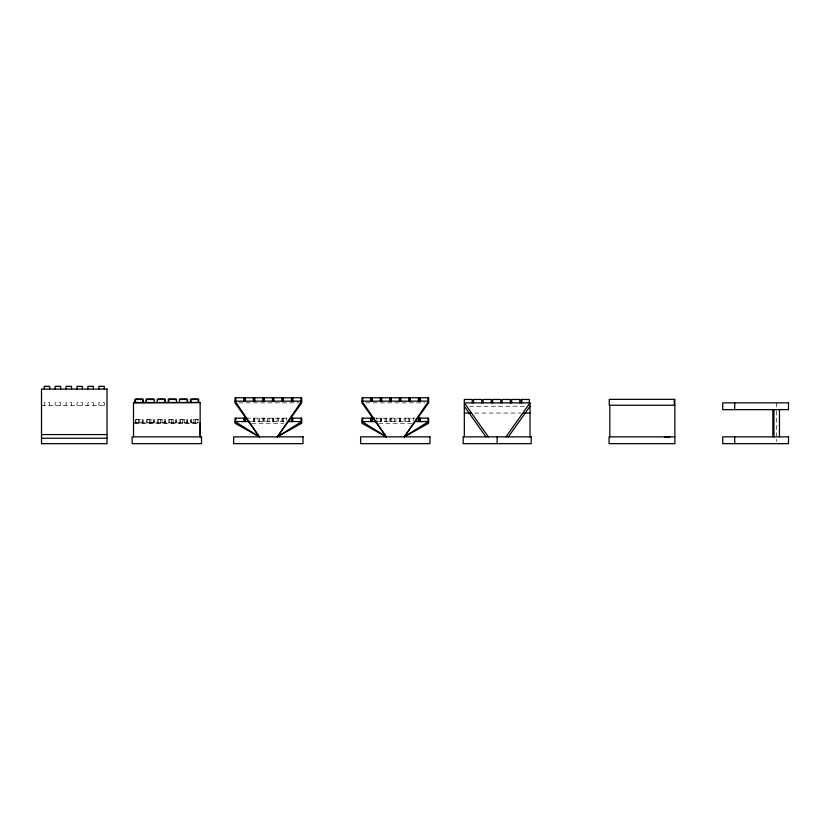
<?xml version="1.0" encoding="UTF-8"?>
<svg xmlns="http://www.w3.org/2000/svg" width="830" height="830" viewBox="0 0 830 830"><rect width="100%" height="100%" fill="white"/><g stroke="black" fill="none" stroke-linecap="round" stroke-linejoin="round"><path stroke-width="0.62" stroke-dasharray="4.15 3.11" d="M238.874 402.861L299.122 402.861M365.802 402.861L424.773 402.861M41.5 405.445L107.018 405.445M469.479 406.254L524.871 406.254M474.625 413.06L521.001 413.06M246.396 418.164L286.817 418.164M375.565 418.164L415.01 418.164M198.712 419.524L190.547 419.524L190.547 422.916M251.065 421.557L285.655 421.557M376.924 421.557L410.248 421.557L410.248 418.164M133.526 422.916L200.186 422.916M134.813 423.259L197.623 423.259M251.698 423.259L283.746 423.259M378.625 423.259L411.95 423.259M776.507 402.861L776.507 407.395M776.507 410.902L776.507 435.802M776.507 439.246L776.507 441.456M413.651 418.164L413.651 420.426M409.574 418.164L409.574 421.557M408.889 418.164L408.889 421.557M405.486 418.164L405.486 421.557M404.127 418.164L404.127 421.557M400.724 418.164L400.724 421.557M400.05 418.164L400.05 421.557M399.365 418.164L399.365 421.557M395.962 418.164L395.962 421.557M394.603 418.164L394.603 421.557M391.21 418.164L391.21 421.557M390.525 418.164L390.525 421.557M389.841 418.164L389.841 421.557M386.448 418.164L386.448 421.557M385.089 418.164L385.089 421.557M381.686 418.164L381.686 421.557M381.001 418.164L381.001 421.557M380.327 418.164L380.327 421.557M376.924 418.164L376.924 420.426M286.724 418.164L286.724 420.426M283.32 418.164L283.32 421.557M282.646 418.164L282.646 421.557M281.961 418.164L281.961 421.557M278.558 418.164L278.558 421.557M277.199 418.164L277.199 421.557M273.796 418.164L273.796 421.557M273.122 418.164L273.122 421.557M272.437 418.164L272.437 421.557M269.045 418.164L269.045 421.557M267.675 418.164L267.675 421.557M264.282 418.164L264.282 421.557M263.598 418.164L263.598 421.557M262.923 418.164L262.923 421.557M259.52 418.164L259.52 421.557M258.161 418.164L258.161 421.557M254.758 418.164L254.758 421.557M254.073 418.164L254.073 421.557M253.399 418.164L253.399 421.557M187.601 422.916L187.601 419.524L179.436 419.524L179.436 422.916M176.489 422.916L176.489 419.524L168.334 419.524L168.334 422.916M165.378 422.916L165.378 419.524L157.223 419.524L157.223 422.916M154.276 422.916L154.276 419.524L146.111 419.524L146.111 422.916M143.165 422.916L143.165 419.524L135 419.524L135 422.916M104.29 405.445L104.29 402.716L98.832 402.716L98.832 405.445M93.375 405.445L93.375 402.716L87.907 402.716L87.907 405.445M82.45 405.445L82.45 402.716L76.993 402.716L76.993 405.445M71.536 405.445L71.536 402.716L66.068 402.716L66.068 405.445M60.611 405.445L60.611 402.716L55.154 402.716L55.154 405.445M49.686 405.445L49.686 402.716L44.229 402.716L44.229 405.445M135.383 420.831L136.701 422.916A1.743 1.743 0 0 1 136.701 419.524L135.383 420.831M142.822 421.225L141.463 422.916A1.743 1.743 0 0 0 141.463 419.524L142.822 421.225M146.495 420.831L147.813 422.916A1.743 1.743 0 0 1 147.813 419.524L146.495 420.831M153.934 421.225L152.575 422.916A1.743 1.743 0 0 0 152.575 419.524L153.934 421.225M157.607 420.831L158.924 422.916A1.743 1.743 0 0 1 158.924 419.524L157.607 420.831M165.046 421.225L163.686 422.916A1.743 1.743 0 0 0 163.686 419.524L165.046 421.225M168.718 420.831L170.026 422.916A1.743 1.743 0 0 1 170.026 419.524L168.718 420.831M176.147 421.225L174.788 422.916A1.743 1.743 0 0 0 174.788 419.524L176.147 421.225M179.82 420.831L181.137 422.916A1.743 1.743 0 0 1 181.137 419.524L179.82 420.831M187.258 421.225L185.899 422.916A1.743 1.743 0 0 0 185.899 419.524L187.258 421.225M190.931 420.831L192.249 422.916A1.743 1.743 0 0 1 192.249 419.524L190.931 420.831M198.194 421.982L197.011 422.916A1.743 1.743 0 0 0 198.194 421.982M197.384 419.648L197.011 419.524A1.743 1.743 0 0 1 198.194 420.468L197.384 419.648M195.309 422.916L195.309 419.524A1.743 1.743 0 0 1 195.309 422.916M193.95 422.916L193.95 419.524A1.743 1.743 0 0 0 193.95 422.916M184.198 422.916L184.198 419.524A1.743 1.743 0 0 1 184.198 422.916M182.839 422.916L182.839 419.524A1.743 1.743 0 0 0 182.839 422.916M173.086 422.916L173.086 419.524A1.743 1.743 0 0 1 173.086 422.916M171.727 422.916L171.727 419.524A1.743 1.743 0 0 0 171.727 422.916M161.985 422.916L161.985 419.524A1.743 1.743 0 0 1 161.985 422.916M160.626 422.916L160.626 419.524A1.743 1.743 0 0 0 160.626 422.916M150.873 422.916L150.873 419.524A1.743 1.743 0 0 1 150.873 422.916M149.514 422.916L149.514 419.524A1.743 1.743 0 0 0 149.514 422.916M139.762 422.916L139.762 419.524A1.743 1.743 0 0 1 139.762 422.916M138.403 422.916L138.403 419.524A1.743 1.743 0 0 0 138.403 422.916"/><path stroke-width="1.25" d="M200.186 423.259L200.186 436.86M133.526 436.86L133.495 402.519L200.144 402.519L133.495 402.861M505.978 436.86L530.017 402.861L464.323 402.861L488.372 436.86M508.375 436.86L530.017 406.254M669.851 436.86L664.436 436.86M674.852 405.248L609.251 405.248L609.251 399.365L674.852 399.365L674.852 443.666L609.075 443.666L609.075 436.86L674.852 436.86M464.323 413.06L470.766 413.06M523.585 413.06L530.017 413.06M374.496 418.164L361.963 418.164L361.963 423.259L386.313 436.86L361.963 401.16L428.612 401.16L404.262 436.86L428.612 423.259L428.612 418.164L418.413 418.164L418.413 421.557M249.903 421.557L235.035 421.557L259.385 436.86L235.035 401.16L301.684 401.16L277.334 436.86L301.684 423.259L301.684 418.164L291.486 418.164L291.486 421.557M287.989 421.557L301.684 421.557L277.334 436.86L301.684 402.861L301.684 397.757L235.035 397.757L235.035 402.861L259.385 436.86L235.035 423.259L235.035 418.164L245.234 418.164L245.234 421.557M376.83 421.557L361.963 421.557L386.313 436.86L361.963 402.861L361.963 397.757L428.612 397.757L428.612 402.861L404.262 436.86L428.612 421.557L414.917 421.557M41.5 434.567L107.018 434.567M41.5 438.209L107.018 438.209M464.323 406.254L485.965 436.86M779.474 409.657L779.474 436.86M773.944 409.657L773.944 436.86M772.844 409.657L772.844 436.86M734.716 402.861L734.716 409.657M734.716 436.86L734.716 443.666M674.302 399.365L674.302 405.248M609.811 405.248L609.811 436.86M530.017 402.861L530.017 436.86M529.343 402.861L529.343 399.458L521.178 399.458L521.178 402.861M521.863 399.458L521.863 402.861M519.819 402.861L519.819 399.458L511.654 399.458L511.654 402.861M510.294 402.861L510.294 399.458L502.14 399.458L502.14 402.861M500.77 402.861L500.77 399.458L492.615 399.458L492.615 402.861M497.17 436.86L497.17 443.666M491.256 402.861L491.256 399.458L483.091 399.458L483.091 402.861M481.732 402.861L481.732 399.458L473.567 399.458L473.567 402.861M472.208 402.861L472.208 399.458L464.323 399.458L464.323 436.86M427.938 397.757L427.938 401.16M427.938 418.164L427.938 421.557M420.457 397.757L420.457 401.16M420.457 418.164L420.457 421.557M419.773 397.757L419.773 401.16M419.773 418.164L419.773 421.557M419.088 397.757L419.088 401.16M419.088 418.164L419.088 421.557M418.413 397.757L418.413 401.16M410.248 397.757L410.248 401.16M409.574 397.757L409.574 401.16M408.889 397.757L408.889 401.16M400.724 397.757L400.724 401.16M400.05 397.757L400.05 401.16M399.365 397.757L399.365 401.16M391.21 397.757L391.21 401.16M390.525 397.757L390.525 401.16M389.841 397.757L389.841 401.16M381.686 397.757L381.686 401.16M381.001 397.757L381.001 401.16M380.327 397.757L380.327 401.16M372.162 397.757L372.162 401.16M372.162 418.164L372.162 421.557M371.477 397.757L371.477 401.16M371.477 418.164L371.477 421.557M370.803 397.757L370.803 401.16M370.803 418.164L370.803 421.557M362.637 397.757L362.637 401.16M362.637 418.164L362.637 421.557M301.01 397.757L301.01 401.16M301.01 418.164L301.01 421.557M292.845 397.757L292.845 401.16M292.845 418.164L292.845 421.557M292.17 397.757L292.17 401.16M292.17 418.164L292.17 421.557M291.486 397.757L291.486 401.16M283.32 397.757L283.32 401.16M282.646 397.757L282.646 401.16M281.961 397.757L281.961 401.16M273.796 397.757L273.796 401.16M273.122 397.757L273.122 401.16M272.437 397.757L272.437 401.16M264.282 397.757L264.282 401.16M263.598 397.757L263.598 401.16M262.923 397.757L262.923 401.16M254.758 397.757L254.758 401.16M254.073 397.757L254.073 401.16M253.399 397.757L253.399 401.16M245.234 397.757L245.234 401.16M244.549 397.757L244.549 401.16M244.549 418.164L244.549 421.557M243.875 397.757L243.875 401.16M243.875 418.164L243.875 421.557M235.71 397.757L235.71 401.16M235.71 418.164L235.71 421.557M200.144 402.519L200.144 436.86M198.671 402.519L198.671 399.116L190.516 399.116L190.516 402.519M187.57 402.519L187.57 399.116L179.405 399.116L179.405 402.519M176.458 402.519L176.458 399.116L168.293 399.116L168.293 402.519M165.346 402.519L165.346 399.116L157.181 399.116L157.181 402.519M154.235 402.519L154.235 399.116L146.07 399.116L146.07 402.519M143.123 402.519L143.123 399.116L134.968 399.116L134.968 402.519M104.29 389.063L104.29 386.334L98.832 386.334L98.832 389.063M93.375 389.063L93.375 386.334L87.907 386.334L87.907 389.063M82.45 389.063L82.45 386.334L76.993 386.334L76.993 389.063M71.536 389.063L71.536 386.334L66.068 386.334L66.068 389.063M60.611 389.063L60.611 386.334L55.154 386.334L55.154 389.063M49.686 389.063L49.686 386.334L44.229 386.334L44.229 389.063M181.822 399.728A1.743 1.743 0 0 1 182.808 399.116M137.386 399.728A1.743 1.743 0 0 1 138.361 399.116M135.684 401.907A1.743 1.743 0 0 1 136.67 399.116M173.055 399.116A1.743 1.743 0 0 1 174.03 399.728M174.757 399.116A1.743 1.743 0 0 1 175.732 399.728M184.167 399.116A1.743 1.743 0 0 1 185.142 399.728M185.868 399.116A1.743 1.743 0 0 1 186.843 399.728M187.186 400.423A1.743 1.743 0 0 1 187.186 401.201M195.278 399.116A1.743 1.743 0 0 1 196.254 399.728M196.969 399.116A1.743 1.743 0 0 1 197.955 401.907M192.934 399.728A1.743 1.743 0 0 1 193.909 399.116M150.832 399.116A1.743 1.743 0 0 1 151.817 399.728M139.731 399.116A1.743 1.743 0 0 1 140.706 399.728M141.432 399.116A1.743 1.743 0 0 1 142.407 401.907M148.497 399.728A1.743 1.743 0 0 1 149.473 399.116M180.12 399.728A1.743 1.743 0 0 1 181.106 399.116M159.609 399.728A1.743 1.743 0 0 1 160.584 399.116M157.907 399.728A1.743 1.743 0 0 1 158.883 399.116M170.721 399.728A1.743 1.743 0 0 1 171.696 399.116M168.812 401.575A1.743 1.743 0 0 1 168.812 400.06M169.019 399.728A1.743 1.743 0 0 1 169.994 399.116M191.232 401.907A1.743 1.743 0 0 1 192.218 399.116M152.533 399.116A1.743 1.743 0 0 1 153.519 399.728M161.943 399.116A1.743 1.743 0 0 1 162.919 399.728M146.454 401.201A1.743 1.743 0 0 1 146.454 400.423M146.796 399.728A1.743 1.743 0 0 1 147.771 399.116M164.828 400.06A1.743 1.743 0 0 1 164.828 401.575M163.645 399.116A1.743 1.743 0 0 1 164.62 399.728M107.018 389.063L41.5 389.063L41.5 443.666L107.018 443.666L107.018 389.063M788.5 402.861L722.723 402.861L722.723 409.657L788.5 409.657L788.5 402.861M201.503 436.86L132.136 436.86L132.136 443.666L201.503 443.666L201.503 436.86M303.043 436.86L233.676 436.86L233.676 443.666L303.043 443.666L303.043 436.86M429.971 436.86L360.594 436.86L360.594 443.666L429.971 443.666L429.971 436.86M531.179 436.86L463.161 436.86L463.161 443.666L531.179 443.666L531.179 436.86M788.5 436.86L722.723 436.86L722.723 443.666L788.5 443.666L788.5 436.86"/></g></svg>
